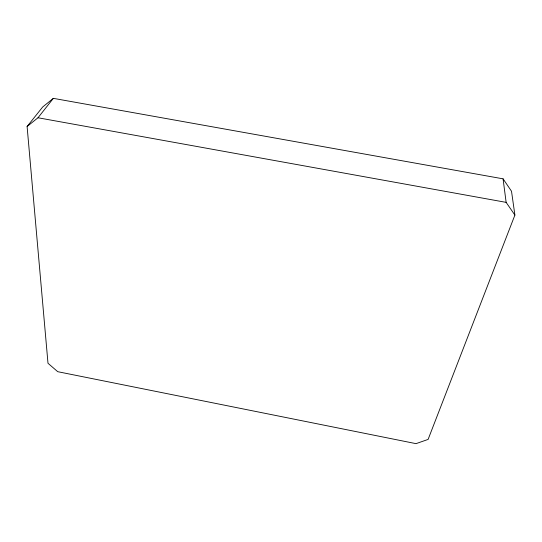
<?xml version="1.0" encoding="UTF-8"?>
<svg xmlns="http://www.w3.org/2000/svg" width="542" height="542" viewBox="0 0 542 542"><rect width="100%" height="100%" fill="white"/><g stroke="black" fill="none" stroke-linecap="round" stroke-linejoin="round"><path stroke-width="0.81" d="M514.9 215.086L428.105 439.413L416.005 443.647L57.73 371.69L47.994 363.269L27.1 126.503L42.71 106.957L53.346 98.353L503.071 178.833L511.512 191.245L514.9 215.086L506.133 202.369L503.071 178.833M27.1 126.503L38.001 117.763L53.346 98.353M38.001 117.763L506.133 202.369"/></g></svg>
